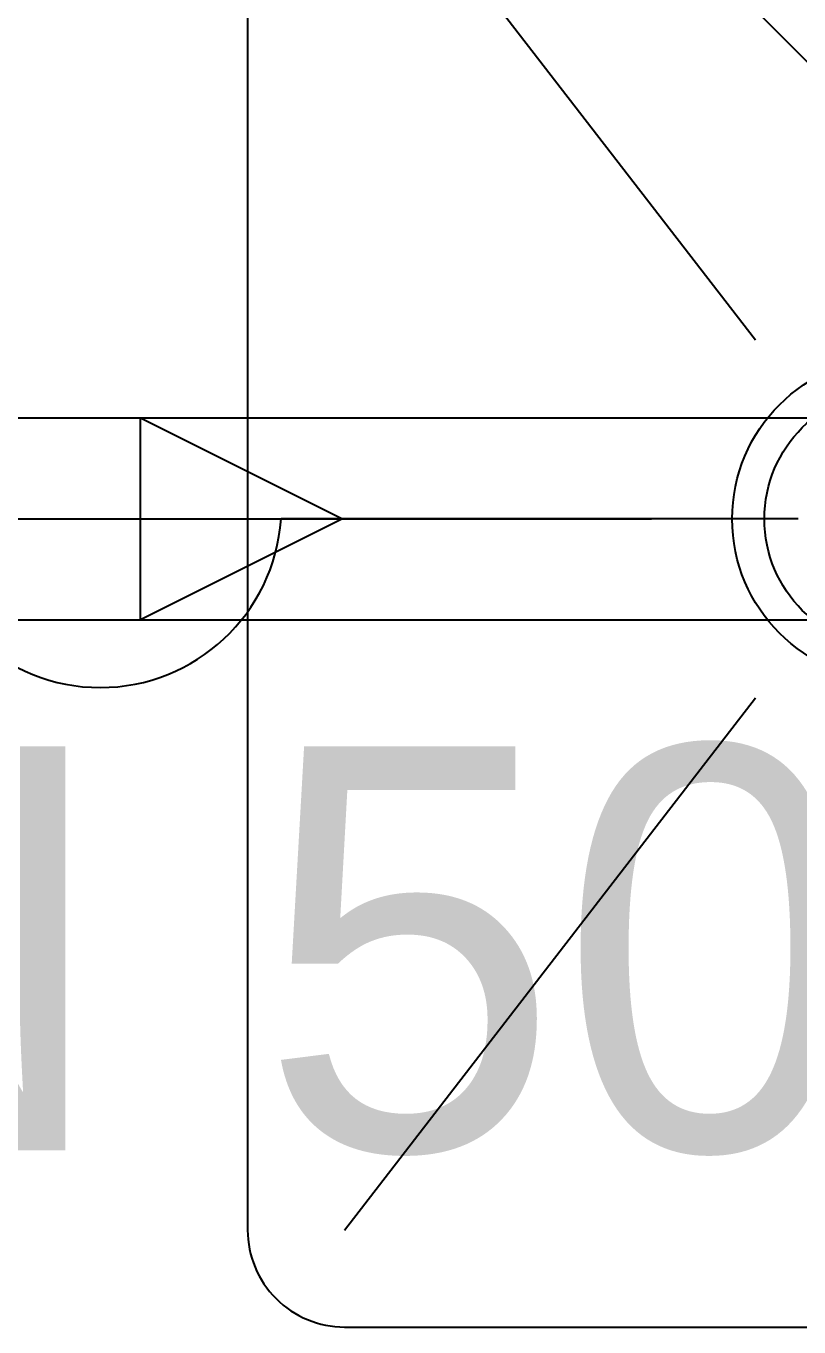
# Model space of a CAD drawing. Header units: millimetres. Extents: x -1292 to 2253, y 326 to 453.
# Drawn here: x 2092.4173 to 2092.6088, y 359.7461 to 360.0682 of the extents above; entities that cross this region are included whole.
import ezdxf
from ezdxf.enums import TextEntityAlignment as Align

# ---------------------------------------------------------------- set-up
doc = ezdxf.new("R2010")
doc.units = ezdxf.units.MM
doc.header["$LTSCALE"] = 0.5
doc.linetypes.add('HIDDENX2', pattern=[0.75, 0.5, -0.25])
for name, color, linetype in [('-HIDRO', 8, 'Continuous'), ('Eixo', 4, 'HIDDENX2'), ('Esgoto', 5, 'ByLayer'), ('TEXTO', 7, 'Continuous'), ('VISTA1', 1, 'Continuous')]:
    doc.layers.add(name, color=color, linetype=linetype)

# ---------------------------------------------------------------- blocks, each defined once
blk = doc.blocks.new('pp')
at = {"layer": '-HIDRO'}
for p, q in [((3701.23376, 249.44873), (3701.33553, 249.31702)), ((3701.23376, 249.09668), (3701.33553, 249.22839))]:
    blk.add_line(p, q, dxfattribs=at)
at = {"layer": '-HIDRO', "flags": 128}
blk.add_lwpolyline([(3701.20976, 249.44873), (3701.20976, 249.09668, 0.414214), (3701.23376, 249.07268), (3701.50579, 249.07268, 0.414214), (3701.5298, 249.09668), (3701.5298, 249.44873, 0.414214), (3701.50579, 249.47273), (3701.23376, 249.47273, 0.414214)], format="xyb", close=True, dxfattribs=at)
at = {"layer": '-HIDRO'}
for radius in [0.04, 0.032]:
    blk.add_circle((3701.36978, 249.27271), radius, dxfattribs=at)

msp = doc.modelspace()

# ---------------------------------------------------------------- linework, layer by layer
at = {"layer": 'Eixo'}
msp.add_line((2092.32224, 359.94617), (2092.64271, 359.94617), dxfattribs=at)
at = {"layer": 'Esgoto', "color": 3}
for points in [[(2092.58248, 360.08769, 0), (2092.66282, 360.00735, 0)], [(2092.32224, 359.97117, 0), (2092.64271, 359.97117, 0)], [(2092.44572, 359.94617, 0), (2092.44572, 359.94617, 0), (2092.44572, 359.97117, 0), (2092.49572, 359.94617, 0), (2092.44572, 359.92117, 0), (2092.44572, 359.94617, 0)], [(2092.32224, 359.92117, 0), (2092.64271, 359.92117, 0)]]:
    msp.add_polyline3d(points, dxfattribs=at)
at = {"layer": 'VISTA1'}
msp.add_line((2092.60863, 359.94617), (2092.48052, 359.94617), dxfattribs=at)
msp.add_arc((2092.43573, 359.94934), 0.0449, 184.0485, 355.9515, dxfattribs=at)

# ---------------------------------------------------------------- block references
at = {"layer": '-HIDRO'}
msp.add_blockref('pp', (-1608.73752, 110.67346), dxfattribs=at)

# ---------------------------------------------------------------- texts
at = {"layer": 'TEXTO'}
msp.add_text('ØDN 50', height=0.1, dxfattribs=at).set_placement((2092.38234, 359.83991), align=Align.MIDDLE_CENTER)

doc.saveas('drawing.dxf')
